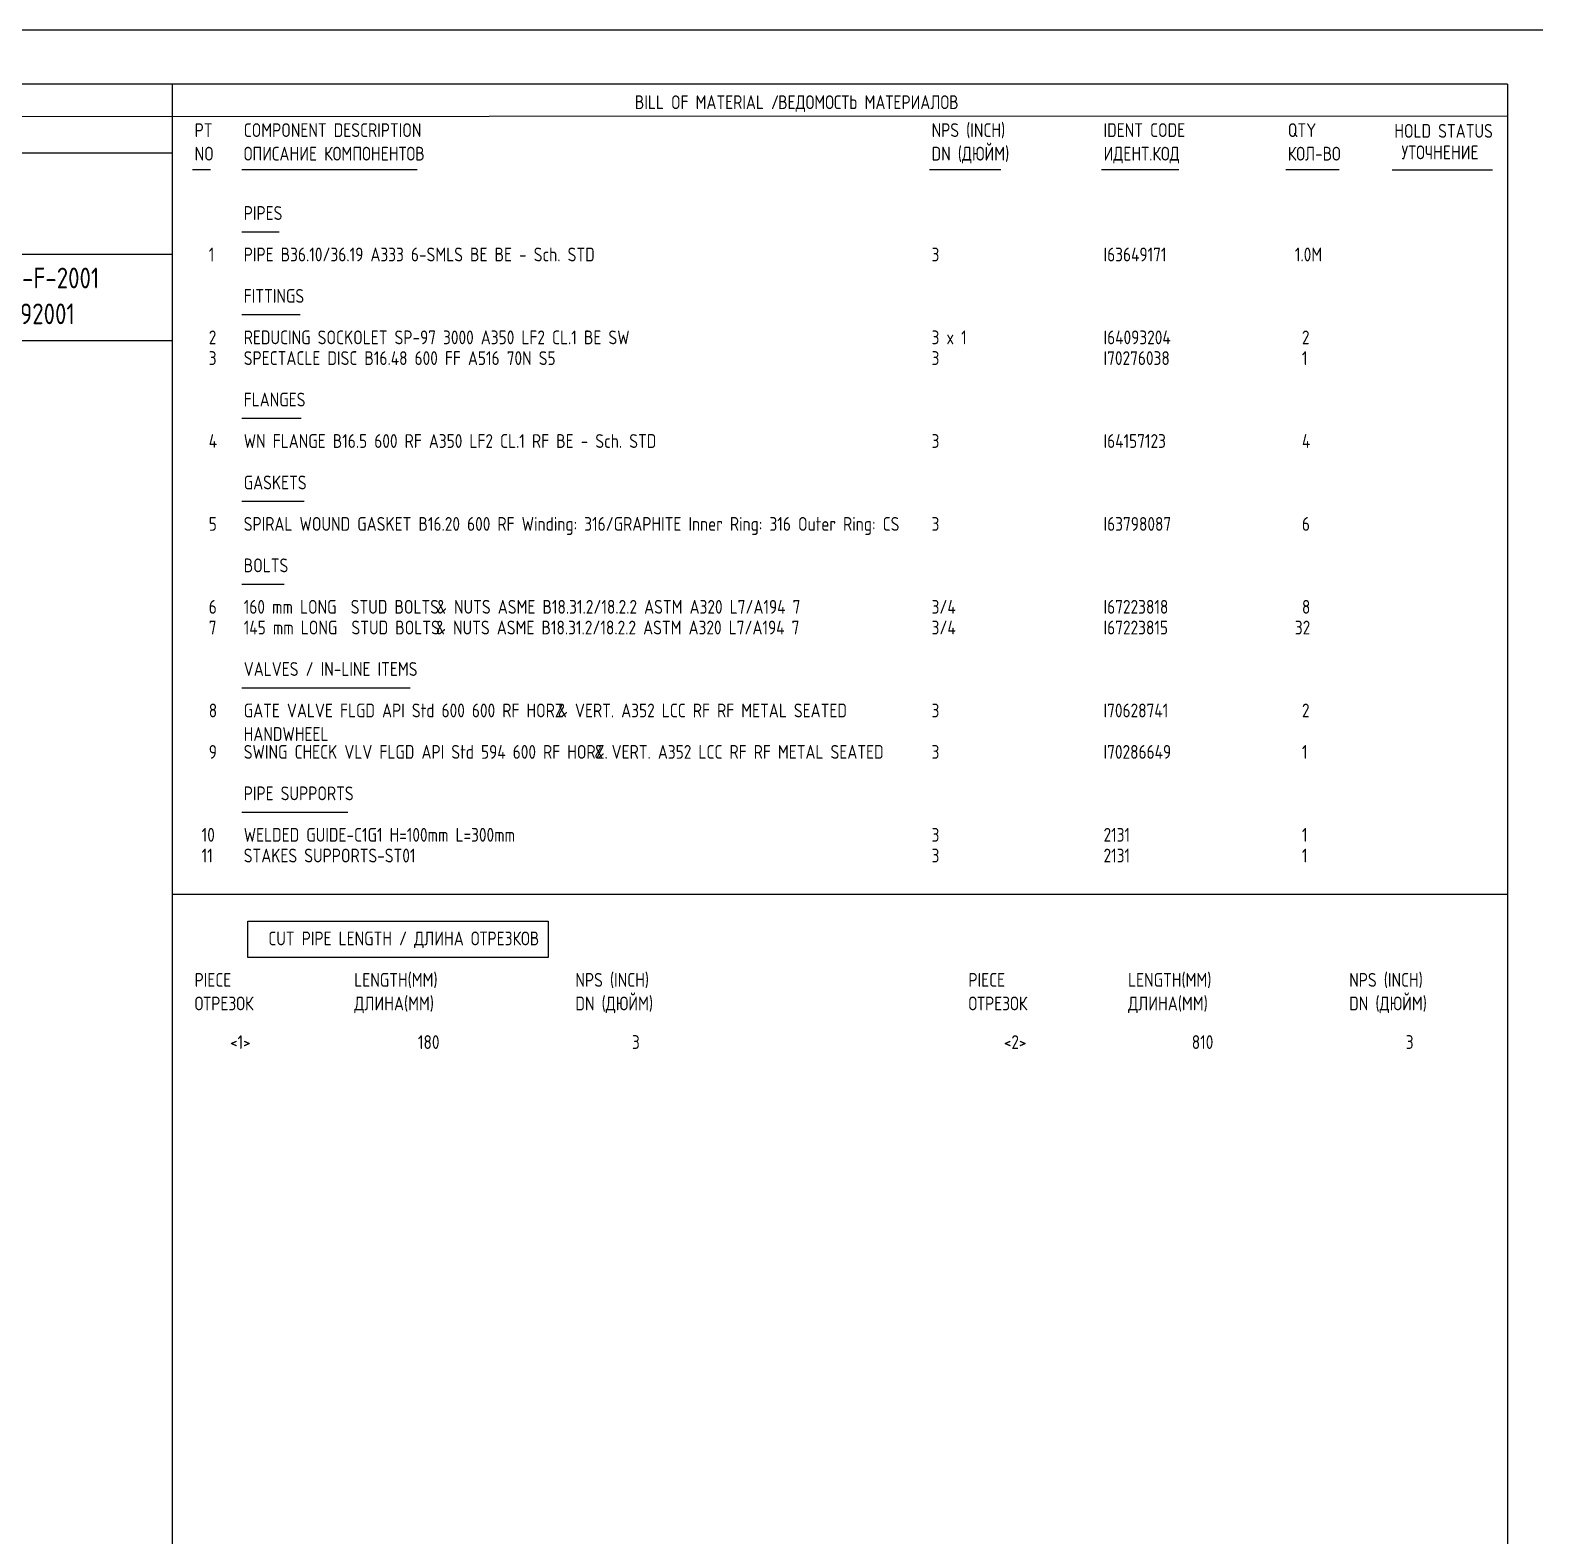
# Model space of a CAD drawing. Extents: x -1005 to 594, y -998 to 420.
# Drawn here: x 382.9 to 594, y 210 to 420 of the extents above; entities that cross this region are included whole.
import ezdxf

# ---------------------------------------------------------------- set-up
doc = ezdxf.new("R2010")
doc.units = 0
doc.styles.add('TTFN17', font='GOST type A')

msp = doc.modelspace()

# ---------------------------------------------------------------- linework, layer by layer
at = {"layer": 'GT_1', "flags": 128}
for points in [[(594, 420), (0, 420)], [(589.1, 412.5), (25.4, 412.5)], [(402.7, 412.5), (402.7, 7.5)], [(589.1, 412.5), (589.1, 7.5)], [(589.1, 408), (162.7, 407.9)], [(190.3, 402.9), (402.7, 402.9)], [(408.046, 400.531), (405.557, 400.531)], [(436.894, 400.531), (412.414, 400.531)], [(518.373, 400.531), (508.414, 400.531)], [(543.202, 400.531), (532.414, 400.531)], [(565.597, 400.531), (558.129, 400.531)], [(587, 400.5), (573, 400.5)], [(417.669, 391.854), (412.414, 391.854)], [(402.7, 388.7), (226.9, 388.7)], [(420.573, 380.289), (412.414, 380.289)], [(402.7, 376.7), (25.4, 376.7)], [(420.713, 365.833), (412.414, 365.833)], [(421.128, 354.269), (412.414, 354.269)], [(418.36, 342.704), (412.414, 342.704)], [(435.927, 328.248), (412.414, 328.248)], [(427.211, 310.901), (412.414, 310.901)], [(402.7, 299.496), (589, 299.496)], [(413.271, 295.711), (455.204, 295.711), (455.204, 290.663), (413.271, 290.663), (413.271, 295.711)]]:
    msp.add_lwpolyline(points, dxfattribs=at)

# ---------------------------------------------------------------- texts
at = {"layer": 'GT_1', "style": 'TTFN17'}
for s, height, p in [('BILL OF MATERIAL /', 1.925, (467.289, 409)), ('ВЕДОМОСТЬ МАТЕРИАЛОВ', 1.925, (487.289, 409)), ('PT', 1.925, (405.846, 405.109)), ('COMPONENT DESCRIPTION', 1.925, (412.703, 405.109)), ('NPS (INCH)', 1.925, (508.703, 405.109)), ('IDENT CODE', 1.925, (532.703, 405.109)), ('QTY', 1.925, (558.417, 405.109)), ('HOLD STATUS', 1.925, (573.289, 405)), ('NO', 1.925, (405.846, 401.822)), ('ОПИСАНИЕ КОМПОНЕНТОВ', 1.925, (412.703, 401.822)), ('DN (ДЮЙМ)', 1.925, (508.703, 401.822)), ('ИДЕНТ.КОД', 1.925, (532.703, 401.822)), ('КОЛ-ВО', 1.925, (558.417, 401.822)), ('УТОЧНЕНИЕ', 1.925, (574.289, 402)), ('PIPES', 1.925, (412.703, 393.544)), ('  1', 1.925, (405.846, 387.762)), ('PIPE B36.10/36.19 A333 6-SMLS BE BE - Sch. STD', 1.925, (412.703, 387.762)), ('3', 1.925, (508.703, 387.762)), ('I63649171', 1.925, (532.703, 387.762)), (' 1.0M', 1.925, (558.417, 387.762)), ('SLN-2725-5199-25-F-2001', 2.8875, (355.433, 384)), ('FITTINGS', 1.925, (412.703, 381.98)), ('4503-VZ-DM-T51992001', 2.8875, (355.433, 379)), ('  2', 1.925, (405.846, 376.197)), ('REDUCING SOCKOLET SP-97 3000 A350 LF2 CL.1 BE SW', 1.925, (412.703, 376.197)), ('3 x 1', 1.925, (508.703, 376.197)), ('I64093204', 1.925, (532.703, 376.197)), ('  2', 1.925, (558.417, 376.197)), ('  3', 1.925, (405.846, 373.306)), ('SPECTACLE DISC B16.48 600 FF A516 70N S5', 1.925, (412.703, 373.306)), ('3', 1.925, (508.703, 373.306)), ('I70276038', 1.925, (532.703, 373.306)), ('  1', 1.925, (558.417, 373.306)), ('FLANGES', 1.925, (412.703, 367.524)), ('  4', 1.925, (405.846, 361.741)), ('WN FLANGE B16.5 600 RF A350 LF2 CL.1 RF BE - Sch. STD', 1.925, (412.703, 361.741)), ('3', 1.925, (508.703, 361.741)), ('I64157123', 1.925, (532.703, 361.741)), ('  4', 1.925, (558.417, 361.741)), ('GASKETS', 1.925, (412.703, 355.959)), ('  5', 1.925, (405.846, 350.177)), ('SPIRAL WOUND GASKET B16.20 600 RF Winding: 316/GRAPHITE Inner Ring: 316 Outer Ring: CS', 1.925, (412.703, 350.177)), ('3', 1.925, (508.703, 350.177)), ('I63798087', 1.925, (532.703, 350.177)), ('  6', 1.925, (558.417, 350.177)), ('BOLTS', 1.925, (412.703, 344.395)), ('  6', 1.925, (405.846, 338.612)), ('160 mm LONG  STUD BOLTS', 1.925, (412.703, 338.612)), ('& NUTS ASME B18.31.2/18.2.2 ASTM A320 L7/A194 7', 1.925, (439.672, 338.612)), ('3/4', 1.925, (508.703, 338.612)), ('I67223818', 1.925, (532.703, 338.612)), ('  8', 1.925, (558.417, 338.612)), ('  7', 1.925, (405.846, 335.721)), ('145 mm LONG  STUD BOLTS', 1.925, (412.703, 335.721)), ('& NUTS ASME B18.31.2/18.2.2 ASTM A320 L7/A194 7', 1.925, (439.534, 335.721)), ('3/4', 1.925, (508.703, 335.721)), ('I67223815', 1.925, (532.703, 335.721)), (' 32', 1.925, (558.417, 335.721)), ('VALVES / IN-LINE ITEMS', 1.925, (412.703, 329.939)), ('  8', 1.925, (405.846, 324.156)), ('GATE VALVE FLGD API Std 600 600 RF HORZ.', 1.925, (412.703, 324.156)), ('& VERT. A352 LCC RF RF METAL SEATED', 1.925, (456.549, 324.156)), ('3', 1.925, (508.703, 324.156)), ('I70628741', 1.925, (532.703, 324.156)), ('  2', 1.925, (558.417, 324.156)), ('HANDWHEEL', 1.925, (412.703, 320.87)), ('  9', 1.925, (405.846, 318.374)), ('SWING CHECK VLV FLGD API Std 594 600 RF HORZ.', 1.925, (412.703, 318.374)), ('& VERT. A352 LCC RF RF METAL SEATED', 1.925, (461.666, 318.374)), ('3', 1.925, (508.703, 318.374)), ('I70286649', 1.925, (532.703, 318.374)), ('  1', 1.925, (558.417, 318.374)), ('PIPE SUPPORTS', 1.925, (412.703, 312.592)), (' 10', 1.925, (405.846, 306.81)), ('WELDED GUIDE-C1G1 H=100mm L=300mm', 1.925, (412.703, 306.81)), ('3', 1.925, (508.703, 306.81)), ('2131', 1.925, (532.703, 306.81)), ('  1', 1.925, (558.417, 306.81)), (' 11', 1.925, (405.846, 303.918)), ('STAKES SUPPORTS-ST01', 1.925, (412.703, 303.918)), ('3', 1.925, (508.703, 303.918)), ('2131', 1.925, (532.703, 303.918)), ('  1', 1.925, (558.417, 303.918)), ('CUT PIPE LENGTH / ДЛИНА ОТРЕЗКОВ', 1.925, (416.132, 292.354)), ('PIECE', 1.925, (405.846, 286.571)), ('LENGTH(MM)', 1.925, (428.132, 286.571)), ('NPS (INCH)', 1.925, (458.989, 286.571)), ('PIECE', 1.925, (513.846, 286.571)), ('LENGTH(MM)', 1.925, (536.132, 286.571)), ('NPS (INCH)', 1.925, (566.989, 286.571)), ('ОТРЕЗОК', 1.925, (405.846, 283.285)), ('ДЛИНА(MM)', 1.925, (428.132, 283.285)), ('DN (ДЮЙМ)', 1.925, (458.989, 283.285)), ('ОТРЕЗОК', 1.925, (513.846, 283.285)), ('ДЛИНА(MM)', 1.925, (536.132, 283.285)), ('DN (ДЮЙМ)', 1.925, (566.989, 283.285)), ('     <1>', 1.925, (405.846, 277.898)), ('         180', 1.925, (428.132, 277.898)), ('        3', 1.925, (458.989, 277.898)), ('     <2>', 1.925, (513.846, 277.898)), ('         810', 1.925, (536.132, 277.898)), ('        3', 1.925, (566.989, 277.898))]:
    msp.add_text(s, height=height, dxfattribs=at).set_placement(p)

doc.saveas('drawing.dxf')
